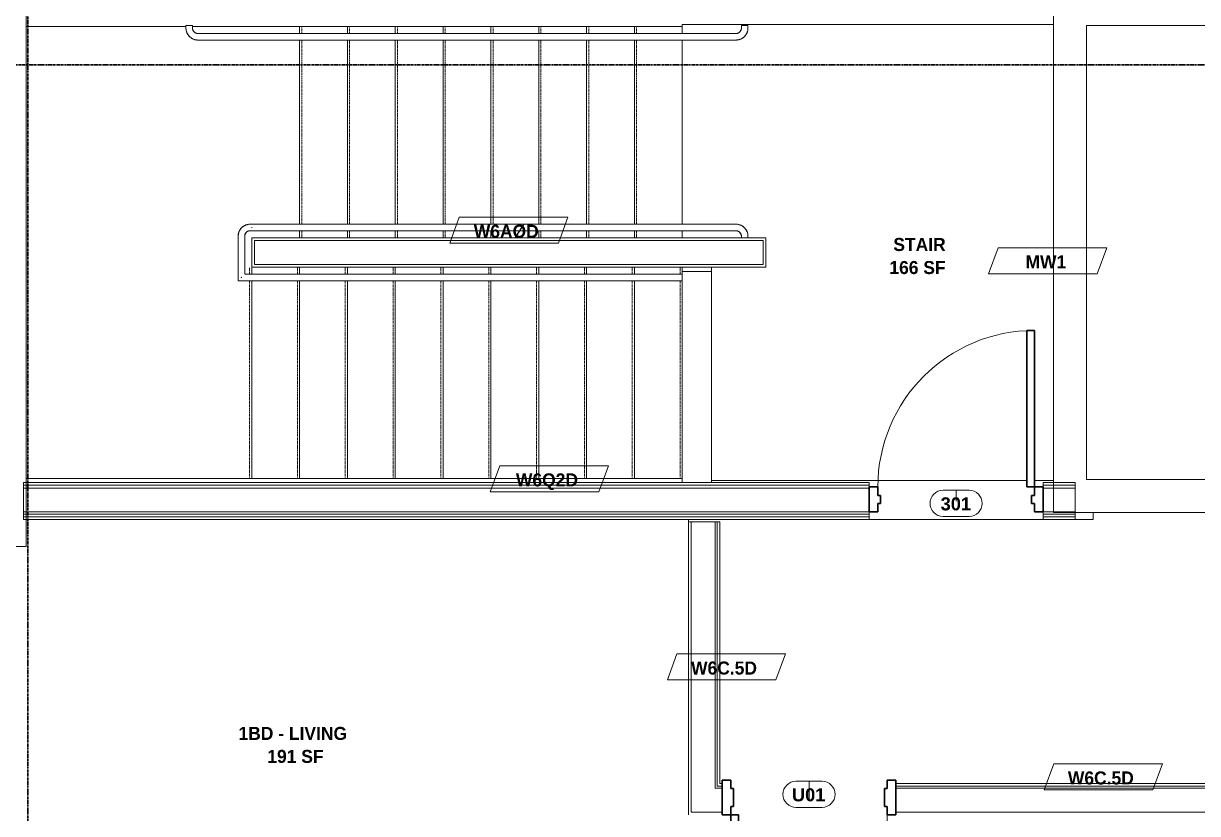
# Model space of a CAD drawing. Header units: inches. Extents: x -4058 to -1781, y 9814 to 12264.
# Drawn here: x -3823.8 to -3553.8, y 11362.9 to 11544.7 of the extents above; entities that cross this region are included whole.
import ezdxf

# ---------------------------------------------------------------- set-up
doc = ezdxf.new("R2010")
doc.units = ezdxf.units.IN
doc.header["$MEASUREMENT"] = 0
doc.linetypes.add('Grid Line 1_2_', pattern=[0.875, 0.5, -0.125, 0.125, -0.125])
doc.linetypes.add('Overhead 1_16_', pattern=[0.101562, 0.0625, -0.039062])
for name, color, linetype, lineweight in [('0-1', 7, 'Continuous', 5), ('0-2', 7, 'Continuous', 9), ('0-3', 8, 'Continuous', 9), ('A-AREA-IDEN', 2, 'Continuous', 9), ('A-DOOR-1', 7, 'Continuous', 9), ('A-DOOR-2', 10, 'Continuous', 30), ('A-DOOR-FRAM-2', 10, 'Continuous', 30), ('A-DOOR-IDEN', 31, 'Continuous', 9), ('A-FLOR-1', 7, 'Continuous', 9), ('A-FLOR-2', 192, 'Continuous', 9), ('A-FLOR-HRAL-1', 7, 'Continuous', 9), ('A-WALL-1', 7, 'Continuous', 9), ('A-WALL-2', 250, 'Continuous', 18), ('A-WALL-IDEN', 211, 'Continuous', 9), ('I-WALL-1', 7, 'Continuous', 9), ('Q-CASE-1', 7, 'Continuous', 9), ('S-GRID-1', 1, 'Grid Line 1_2_', 30), ('S-STRS-1', 7, 'Continuous', 9), ('S-STRS-2', 7, 'Overhead 1_16_', 9)]:
    doc.layers.add(name, color=color, linetype=linetype, lineweight=lineweight)
doc.styles.add('Arial_B', font='arialbd.ttf', dxfattribs={"height": 3})
doc.styles.add('Century Gothic_B', font='GOTHICB.TTF', dxfattribs={"height": 3})

# ---------------------------------------------------------------- blocks, each defined once
blk = doc.blocks.new('CTR - 1st Phase - Shell_rvt-1-UNITS PLANS - 3RD FLOOR')
at = {"layer": 'A-FLOR-1'}
for p, q in [((-3589.32, 11430.56), (-3629.32, 11430.56)), ((-3577.82, 11430.56), (-3581.95, 11430.56)), ((-3577.82, 11432.19), (-3577.82, 11430.56))]:
    blk.add_line(p, q, dxfattribs=at)
at = {"layer": 'A-WALL-1'}
for p, q in [((-3823.2, 11433.2), (-3823.2, 11548.78)), ((-3823.2, 11424.95), (-3823.2, 11433.2)), ((-3823.2, 11424.33), (-3823.2, 11424.95)), ((-3851.85, 11424.33), (-3823.2, 11424.33))]:
    blk.add_line(p, q, dxfattribs=at)
blk = doc.blocks.new('HOLLOW METAL - UNIT DOOR-2191978-UNITS PLANS - 3RD FLOOR')
at = {"layer": 'A-DOOR-1'}
blk.add_arc((18, 3.875), 36, 90, 180, dxfattribs=at)
at = {"layer": 'A-DOOR-2'}
for p, q in [((18, 39.875), (16.25, 39.875)), ((16.25, 39.875), (16.25, 3.875)), ((18, 3.875), (18, 39.875)), ((16.25, 3.875), (18, 3.875))]:
    blk.add_line(p, q, dxfattribs=at)
at = {"layer": 'A-DOOR-FRAM-2'}
for p, q in [((-18, 3.875), (-20, 3.875)), ((-20, 3.875), (-20, -4.125)), ((-18, 1.9375), (-18, 3.875)), ((18, 3.875), (18, 1.9375)), ((20, 3.875), (18, 3.875)), ((20, -4.125), (20, 3.875)), ((-17.375, 1.9375), (-18, 1.9375)), ((-17.375, -2.1875), (-17.375, 1.9375)), ((18, 1.9375), (17.375, 1.9375)), ((17.375, 1.9375), (17.375, -2.1875)), ((-18, -4.125), (-18, -2.1875)), ((-18, -2.1875), (-17.375, -2.1875)), ((17.375, -2.1875), (18, -2.1875)), ((18, -2.1875), (18, -4.125)), ((-20, -4.125), (-18, -4.125)), ((18, -4.125), (20, -4.125))]:
    blk.add_line(p, q, dxfattribs=at)
blk = doc.blocks.new('CTR - 1st Phase - Common Walls_rvt-1-UNITS PLANS - 3RD FLOOR')
at = {"layer": 'A-WALL-2'}
for p, q in [((-3670.27, 11369.86), (-3670.27, 11430.06)), ((-3664.77, 11369.86), (-3664.77, 11430.06)), ((-3664.27, 11369.86), (-3664.27, 11430.06)), ((-3670.27, 11369.24), (-3670.27, 11369.86)), ((-3670.27, 11368.74), (-3670.27, 11369.24)), ((-3670.27, 11363.24), (-3670.27, 11368.74)), ((-3664.77, 11369.24), (-3664.77, 11369.86)), ((-3664.77, 11369.24), (-3664.77, 11368.74)), ((-3664.77, 11368.74), (-3664.77, 11369.24)), ((-3663.15, 11368.74), (-3664.77, 11368.74)), ((-3664.27, 11369.86), (-3664.27, 11369.24)), ((-3664.27, 11369.24), (-3664.27, 11369.86)), ((-3663.15, 11369.24), (-3664.27, 11369.24)), ((-3542.04, 11369.24), (-3623.15, 11369.24)), ((-3542.04, 11368.74), (-3623.15, 11368.74)), ((-3663.15, 11363.24), (-3670.27, 11363.24)), ((-3486.67, 11363.24), (-3623.15, 11363.24))]:
    blk.add_line(p, q, dxfattribs=at)
at = {"layer": 'I-WALL-1'}
for p, q in [((-3670.9, 11430.06), (-3670.9, 11369.86)), ((-3663.65, 11430.06), (-3670.9, 11430.06)), ((-3663.65, 11369.86), (-3663.65, 11430.06)), ((-3670.9, 11369.86), (-3670.9, 11363.24)), ((-3663.15, 11369.86), (-3663.65, 11369.86)), ((-3542.47, 11369.86), (-3623.15, 11369.86)), ((-3670.9, 11363.24), (-3670.9, 11362.61))]:
    blk.add_line(p, q, dxfattribs=at)
at = {"layer": '0-3', "rotation": 180}
blk.add_blockref('HOLLOW METAL - UNIT DOOR-2191978-UNITS PLANS - 3RD FLOOR', (-3643.15, 11366.49), dxfattribs=at)
blk = doc.blocks.new('Top Rail Type - Top Rail_Internal_-2687278-UNITS PLANS - 3RD FLOOR')
at = {"layer": 'A-FLOR-HRAL-1'}
for p, q in [((-3771.3, 11498.5), (-3771.7, 11498.5)), ((-3759.93, 11498.5), (-3771.11, 11498.5)), ((-3672.41, 11498.5), (-3759.93, 11498.5)), ((-3659.95, 11498.5), (-3671.76, 11498.5)), ((-3774.45, 11495.75), (-3774.45, 11485.5)), ((-3772.95, 11487), (-3772.95, 11495.75)), ((-3771.7, 11497), (-3771.3, 11497)), ((-3771.11, 11497), (-3759.93, 11497)), ((-3759.93, 11497), (-3672.41, 11497)), ((-3671.76, 11497), (-3659.95, 11497)), ((-3658.7, 11495.75), (-3658.7, 11495.38)), ((-3657.2, 11495.38), (-3657.2, 11495.75)), ((-3771.88, 11487), (-3772.95, 11487)), ((-3672.32, 11487), (-3771.23, 11487)), ((-3774.45, 11485.5), (-3771.88, 11485.5)), ((-3771.23, 11485.5), (-3672.32, 11485.5))]:
    blk.add_line(p, q, dxfattribs=at)
at = {"layer": 'A-FLOR-HRAL-1', "flags": 128}
for points in [[(-3771.7, 11498.5), (-3771.81, 11498.5), (-3771.92, 11498.49), (-3772.03, 11498.48), (-3772.14, 11498.47), (-3772.25, 11498.45), (-3772.35, 11498.42), (-3772.46, 11498.39), (-3772.56, 11498.36), (-3772.67, 11498.33), (-3772.77, 11498.28), (-3772.87, 11498.24), (-3772.97, 11498.19), (-3773.07, 11498.14), (-3773.16, 11498.08), (-3773.25, 11498.02), (-3773.34, 11497.96), (-3773.43, 11497.89), (-3773.51, 11497.82), (-3773.59, 11497.75), (-3773.67, 11497.67), (-3773.75, 11497.59), (-3773.82, 11497.5), (-3773.89, 11497.42), (-3773.95, 11497.33), (-3774.01, 11497.24), (-3774.07, 11497.14), (-3774.12, 11497.05), (-3774.17, 11496.95), (-3774.22, 11496.85), (-3774.26, 11496.75), (-3774.3, 11496.65), (-3774.33, 11496.54), (-3774.36, 11496.43), (-3774.39, 11496.33), (-3774.41, 11496.22), (-3774.43, 11496.11), (-3774.44, 11496), (-3774.45, 11495.89), (-3774.45, 11495.78), (-3774.45, 11495.75)], [(-3671.76, 11498.5), (-3671.81, 11498.5), (-3671.86, 11498.5), (-3671.91, 11498.5), (-3671.96, 11498.5), (-3672.01, 11498.5), (-3672.06, 11498.5), (-3672.11, 11498.5), (-3672.16, 11498.5), (-3672.2, 11498.5), (-3672.25, 11498.5), (-3672.3, 11498.5), (-3672.34, 11498.5), (-3672.38, 11498.5), (-3672.41, 11498.5)], [(-3657.2, 11495.75), (-3657.2, 11495.86), (-3657.21, 11495.97), (-3657.22, 11496.08), (-3657.23, 11496.19), (-3657.25, 11496.3), (-3657.28, 11496.41), (-3657.31, 11496.51), (-3657.34, 11496.62), (-3657.38, 11496.72), (-3657.42, 11496.82), (-3657.46, 11496.92), (-3657.51, 11497.02), (-3657.56, 11497.12), (-3657.62, 11497.21), (-3657.68, 11497.3), (-3657.74, 11497.39), (-3657.81, 11497.48), (-3657.88, 11497.57), (-3657.96, 11497.65), (-3658.03, 11497.72), (-3658.11, 11497.8), (-3658.2, 11497.87), (-3658.28, 11497.94), (-3658.37, 11498), (-3658.46, 11498.07), (-3658.56, 11498.12), (-3658.65, 11498.18), (-3658.75, 11498.23), (-3658.85, 11498.27), (-3658.95, 11498.32), (-3659.06, 11498.35), (-3659.16, 11498.39), (-3659.27, 11498.42), (-3659.37, 11498.44), (-3659.48, 11498.46), (-3659.59, 11498.48), (-3659.7, 11498.49), (-3659.81, 11498.5), (-3659.92, 11498.5), (-3659.95, 11498.5)], [(-3772.95, 11495.75), (-3772.95, 11495.8), (-3772.94, 11495.85), (-3772.94, 11495.9), (-3772.93, 11495.95), (-3772.92, 11496), (-3772.91, 11496.05), (-3772.9, 11496.1), (-3772.89, 11496.15), (-3772.87, 11496.19), (-3772.85, 11496.24), (-3772.83, 11496.28), (-3772.81, 11496.33), (-3772.78, 11496.37), (-3772.76, 11496.42), (-3772.73, 11496.46), (-3772.7, 11496.5), (-3772.67, 11496.54), (-3772.64, 11496.58), (-3772.6, 11496.61), (-3772.57, 11496.65), (-3772.53, 11496.68), (-3772.5, 11496.72), (-3772.46, 11496.75), (-3772.42, 11496.78), (-3772.37, 11496.8), (-3772.33, 11496.83), (-3772.29, 11496.85), (-3772.24, 11496.88), (-3772.2, 11496.9), (-3772.15, 11496.92), (-3772.1, 11496.93), (-3772.06, 11496.95), (-3772.01, 11496.96), (-3771.96, 11496.97), (-3771.91, 11496.98), (-3771.86, 11496.99), (-3771.81, 11497), (-3771.76, 11497), (-3771.71, 11497), (-3771.7, 11497)], [(-3672.41, 11497), (-3672.37, 11497), (-3672.33, 11497), (-3672.28, 11497), (-3672.23, 11497), (-3672.19, 11497), (-3672.14, 11497), (-3672.09, 11497), (-3672.04, 11497), (-3672, 11497), (-3671.95, 11497), (-3671.9, 11497), (-3671.85, 11497), (-3671.8, 11497), (-3671.76, 11497)], [(-3659.95, 11497), (-3659.9, 11497), (-3659.85, 11497), (-3659.8, 11496.99), (-3659.75, 11496.99), (-3659.7, 11496.98), (-3659.65, 11496.97), (-3659.6, 11496.95), (-3659.56, 11496.94), (-3659.51, 11496.92), (-3659.46, 11496.9), (-3659.42, 11496.88), (-3659.37, 11496.86), (-3659.33, 11496.84), (-3659.28, 11496.81), (-3659.24, 11496.78), (-3659.2, 11496.75), (-3659.16, 11496.72), (-3659.12, 11496.69), (-3659.09, 11496.66), (-3659.05, 11496.62), (-3659.02, 11496.59), (-3658.99, 11496.55), (-3658.95, 11496.51), (-3658.92, 11496.47), (-3658.9, 11496.43), (-3658.87, 11496.38), (-3658.85, 11496.34), (-3658.82, 11496.3), (-3658.8, 11496.25), (-3658.78, 11496.2), (-3658.77, 11496.16), (-3658.75, 11496.11), (-3658.74, 11496.06), (-3658.73, 11496.01), (-3658.72, 11495.96), (-3658.71, 11495.91), (-3658.7, 11495.87), (-3658.7, 11495.82), (-3658.7, 11495.77), (-3658.7, 11495.75)], [(-3771.23, 11487), (-3771.28, 11487), (-3771.32, 11487), (-3771.37, 11487), (-3771.41, 11487), (-3771.46, 11487), (-3771.51, 11487), (-3771.56, 11487), (-3771.6, 11487), (-3771.65, 11487), (-3771.7, 11487), (-3771.75, 11487), (-3771.8, 11487), (-3771.85, 11487), (-3771.88, 11487)], [(-3771.88, 11485.5), (-3771.83, 11485.5), (-3771.78, 11485.5), (-3771.73, 11485.5), (-3771.69, 11485.5), (-3771.64, 11485.5), (-3771.59, 11485.5), (-3771.54, 11485.5), (-3771.49, 11485.5), (-3771.44, 11485.5), (-3771.4, 11485.5), (-3771.35, 11485.5), (-3771.31, 11485.5), (-3771.26, 11485.5), (-3771.23, 11485.5)]]:
    blk.add_lwpolyline(points, dxfattribs=at)
at = {"layer": 'A-FLOR-HRAL-1'}
blk.add_open_spline([(-3771.32, 11497.67), (-3771.32, 11497.7), (-3771.32, 11497.75), (-3771.32, 11497.8), (-3771.32, 11497.83)], degree=3, dxfattribs=at)
blk.add_open_spline([(-3773.61, 11486.34), (-3773.62, 11486.33), (-3773.65, 11486.3), (-3773.7, 11486.25), (-3773.75, 11486.2), (-3773.78, 11486.17), (-3773.79, 11486.16)], degree=3, knots=[0.46086968, 0.46086968, 0.46086968, 0.46086968, 0.47916667, 0.5, 0.52083333, 0.53913032, 0.53913032, 0.53913032, 0.53913032], dxfattribs=at)
blk = doc.blocks.new('Top Rail Type - Top Rail_Internal_-V3-UNITS PLANS - 3RD FLOOR')
at = {"layer": 'A-FLOR-HRAL-1'}
for p, q in [((-3771.7, 11498.5), (-3771.32, 11498.5)), ((-3771.32, 11498.5), (-3672.8, 11498.5)), ((-3672.8, 11498.5), (-3671.76, 11498.5)), ((-3671.76, 11498.5), (-3659.95, 11498.5)), ((-3774.45, 11485.5), (-3774.45, 11495.75)), ((-3772.95, 11487), (-3772.95, 11495.75)), ((-3771.7, 11497), (-3771.32, 11497)), ((-3771.32, 11497), (-3672.8, 11497)), ((-3672.8, 11497), (-3671.76, 11497)), ((-3671.76, 11497), (-3659.95, 11497)), ((-3658.7, 11495.75), (-3658.7, 11495.38)), ((-3657.2, 11495.75), (-3657.2, 11495.38)), ((-3771.88, 11487), (-3772.95, 11487)), ((-3770.84, 11487), (-3771.88, 11487)), ((-3672.32, 11487), (-3770.84, 11487)), ((-3771.88, 11485.5), (-3774.45, 11485.5)), ((-3770.84, 11485.5), (-3771.88, 11485.5)), ((-3672.32, 11485.5), (-3770.84, 11485.5))]:
    blk.add_line(p, q, dxfattribs=at)
for centre, radius, start, end in [((-3771.7, 11495.75), 2.75, 90, 180), ((-3659.95, 11495.75), 2.75, 0, 90), ((-3771.7, 11495.75), 1.25, 90, 180), ((-3659.95, 11495.75), 1.25, 0, 90)]:
    blk.add_arc(centre, radius, start, end, dxfattribs=at)
blk = doc.blocks.new('Top Rail Type - Top Rail_Internal_-2687280-UNITS PLANS - 3RD FLOOR')
at = {"layer": 'A-FLOR-HRAL-1'}
for p, q in [((-3786.45, 11544.25), (-3786.45, 11543.63)), ((-3785.79, 11544.25), (-3785.61, 11544.25)), ((-3784.95, 11543.63), (-3784.95, 11544.25)), ((-3658.7, 11544.25), (-3658.7, 11543.63)), ((-3658.04, 11544.25), (-3657.86, 11544.25)), ((-3657.2, 11543.63), (-3657.2, 11544.25)), ((-3771.88, 11542.38), (-3783.7, 11542.38)), ((-3783.7, 11540.88), (-3771.88, 11540.88)), ((-3759.93, 11542.38), (-3770.45, 11542.38)), ((-3770.45, 11540.88), (-3759.93, 11540.88)), ((-3672.41, 11542.38), (-3759.93, 11542.38)), ((-3759.93, 11540.88), (-3672.41, 11540.88)), ((-3659.95, 11542.38), (-3671.76, 11542.38)), ((-3671.76, 11540.88), (-3659.95, 11540.88))]:
    blk.add_line(p, q, dxfattribs=at)
at = {"layer": 'A-FLOR-HRAL-1', "flags": 128}
for points in [[(-3786.45, 11543.63), (-3786.45, 11543.52), (-3786.44, 11543.41), (-3786.43, 11543.3), (-3786.41, 11543.19), (-3786.39, 11543.08), (-3786.37, 11542.97), (-3786.34, 11542.87), (-3786.31, 11542.76), (-3786.27, 11542.66), (-3786.23, 11542.56), (-3786.19, 11542.46), (-3786.14, 11542.36), (-3786.09, 11542.26), (-3786.03, 11542.17), (-3785.97, 11542.07), (-3785.9, 11541.98), (-3785.84, 11541.9), (-3785.77, 11541.81), (-3785.69, 11541.73), (-3785.61, 11541.65), (-3785.53, 11541.58), (-3785.45, 11541.51), (-3785.36, 11541.44), (-3785.28, 11541.37), (-3785.18, 11541.31), (-3785.09, 11541.26), (-3784.99, 11541.2), (-3784.9, 11541.15), (-3784.8, 11541.11), (-3784.7, 11541.06), (-3784.59, 11541.03), (-3784.49, 11540.99), (-3784.38, 11540.96), (-3784.27, 11540.94), (-3784.17, 11540.92), (-3784.06, 11540.9), (-3783.95, 11540.89), (-3783.84, 11540.88), (-3783.73, 11540.88), (-3783.7, 11540.88)], [(-3783.7, 11542.38), (-3783.75, 11542.38), (-3783.8, 11542.38), (-3783.85, 11542.39), (-3783.9, 11542.39), (-3783.95, 11542.4), (-3784, 11542.41), (-3784.04, 11542.43), (-3784.09, 11542.44), (-3784.14, 11542.46), (-3784.19, 11542.48), (-3784.23, 11542.5), (-3784.28, 11542.52), (-3784.32, 11542.54), (-3784.36, 11542.57), (-3784.4, 11542.6), (-3784.45, 11542.62), (-3784.48, 11542.65), (-3784.52, 11542.69), (-3784.56, 11542.72), (-3784.6, 11542.76), (-3784.63, 11542.79), (-3784.66, 11542.83), (-3784.69, 11542.87), (-3784.72, 11542.91), (-3784.75, 11542.95), (-3784.78, 11542.99), (-3784.8, 11543.04), (-3784.82, 11543.08), (-3784.84, 11543.13), (-3784.86, 11543.17), (-3784.88, 11543.22), (-3784.9, 11543.27), (-3784.91, 11543.32), (-3784.92, 11543.37), (-3784.93, 11543.41), (-3784.94, 11543.46), (-3784.94, 11543.51), (-3784.95, 11543.56), (-3784.95, 11543.61), (-3784.95, 11543.63)], [(-3659.95, 11540.88), (-3659.84, 11540.88), (-3659.73, 11540.89), (-3659.62, 11540.9), (-3659.51, 11540.91), (-3659.4, 11540.93), (-3659.3, 11540.96), (-3659.19, 11540.98), (-3659.08, 11541.02), (-3658.98, 11541.05), (-3658.88, 11541.09), (-3658.78, 11541.14), (-3658.68, 11541.19), (-3658.58, 11541.24), (-3658.49, 11541.3), (-3658.4, 11541.36), (-3658.31, 11541.42), (-3658.22, 11541.49), (-3658.14, 11541.56), (-3658.05, 11541.63), (-3657.98, 11541.71), (-3657.9, 11541.79), (-3657.83, 11541.87), (-3657.76, 11541.96), (-3657.7, 11542.05), (-3657.63, 11542.14), (-3657.58, 11542.23), (-3657.52, 11542.33), (-3657.47, 11542.43), (-3657.43, 11542.53), (-3657.39, 11542.63), (-3657.35, 11542.73), (-3657.31, 11542.84), (-3657.28, 11542.94), (-3657.26, 11543.05), (-3657.24, 11543.16), (-3657.22, 11543.27), (-3657.21, 11543.38), (-3657.2, 11543.49), (-3657.2, 11543.6), (-3657.2, 11543.63)], [(-3658.7, 11543.63), (-3658.7, 11543.58), (-3658.7, 11543.53), (-3658.71, 11543.48), (-3658.71, 11543.43), (-3658.72, 11543.38), (-3658.73, 11543.33), (-3658.75, 11543.28), (-3658.76, 11543.23), (-3658.78, 11543.19), (-3658.8, 11543.14), (-3658.82, 11543.09), (-3658.84, 11543.05), (-3658.86, 11543.01), (-3658.89, 11542.96), (-3658.92, 11542.92), (-3658.95, 11542.88), (-3658.98, 11542.84), (-3659.01, 11542.8), (-3659.04, 11542.77), (-3659.08, 11542.73), (-3659.11, 11542.7), (-3659.15, 11542.66), (-3659.19, 11542.63), (-3659.23, 11542.6), (-3659.27, 11542.58), (-3659.32, 11542.55), (-3659.36, 11542.52), (-3659.4, 11542.5), (-3659.45, 11542.48), (-3659.5, 11542.46), (-3659.54, 11542.44), (-3659.59, 11542.43), (-3659.64, 11542.42), (-3659.69, 11542.4), (-3659.74, 11542.4), (-3659.79, 11542.39), (-3659.84, 11542.38), (-3659.89, 11542.38), (-3659.94, 11542.38), (-3659.95, 11542.38)], [(-3771.88, 11542.38), (-3771.77, 11542.38), (-3771.66, 11542.38), (-3771.56, 11542.38), (-3771.45, 11542.38), (-3771.34, 11542.38), (-3771.23, 11542.38), (-3771.12, 11542.38), (-3771.02, 11542.38), (-3770.92, 11542.38), (-3770.81, 11542.38), (-3770.71, 11542.38), (-3770.61, 11542.38), (-3770.52, 11542.38), (-3770.45, 11542.38)], [(-3770.45, 11540.88), (-3770.55, 11540.88), (-3770.65, 11540.88), (-3770.75, 11540.88), (-3770.85, 11540.88), (-3770.95, 11540.88), (-3771.05, 11540.88), (-3771.16, 11540.88), (-3771.27, 11540.88), (-3771.37, 11540.88), (-3771.48, 11540.88), (-3771.59, 11540.88), (-3771.7, 11540.88), (-3771.81, 11540.88), (-3771.88, 11540.88)], [(-3671.76, 11542.38), (-3671.81, 11542.38), (-3671.86, 11542.38), (-3671.91, 11542.38), (-3671.96, 11542.38), (-3672.01, 11542.38), (-3672.06, 11542.38), (-3672.11, 11542.38), (-3672.16, 11542.38), (-3672.2, 11542.38), (-3672.25, 11542.38), (-3672.3, 11542.38), (-3672.34, 11542.38), (-3672.38, 11542.38), (-3672.41, 11542.38)], [(-3672.41, 11540.88), (-3672.37, 11540.88), (-3672.33, 11540.88), (-3672.28, 11540.88), (-3672.23, 11540.88), (-3672.19, 11540.88), (-3672.14, 11540.88), (-3672.09, 11540.88), (-3672.04, 11540.88), (-3672, 11540.88), (-3671.95, 11540.88), (-3671.9, 11540.88), (-3671.85, 11540.88), (-3671.8, 11540.88), (-3671.76, 11540.88)]]:
    blk.add_lwpolyline(points, dxfattribs=at)
blk = doc.blocks.new('Top Rail Type - Top Rail_Internal_-V6-UNITS PLANS - 3RD FLOOR')
at = {"layer": 'A-FLOR-HRAL-1'}
for p, q in [((-3784.95, 11544.25), (-3786.45, 11544.25)), ((-3786.45, 11544.25), (-3786.45, 11543.63)), ((-3784.95, 11544.25), (-3784.95, 11543.63)), ((-3658.7, 11544.25), (-3657.2, 11544.25)), ((-3658.7, 11543.63), (-3658.7, 11544.25)), ((-3657.2, 11543.63), (-3657.2, 11544.25)), ((-3783.7, 11542.38), (-3771.88, 11542.38)), ((-3783.7, 11540.88), (-3771.88, 11540.88)), ((-3771.88, 11542.38), (-3770.84, 11542.38)), ((-3771.88, 11540.88), (-3770.84, 11540.88)), ((-3770.84, 11542.38), (-3672.8, 11542.38)), ((-3770.84, 11540.88), (-3672.8, 11540.88)), ((-3672.8, 11542.38), (-3671.76, 11542.38)), ((-3672.8, 11540.88), (-3671.76, 11540.88)), ((-3671.76, 11542.38), (-3659.95, 11542.38)), ((-3671.76, 11540.88), (-3659.95, 11540.88))]:
    blk.add_line(p, q, dxfattribs=at)
for centre, radius, start, end in [((-3783.7, 11543.63), 2.75, 180, 270), ((-3783.7, 11543.63), 1.25, 180, 270), ((-3659.95, 11543.63), 2.75, 270, 0), ((-3659.95, 11543.63), 1.25, 270, 0)]:
    blk.add_arc(centre, radius, start, end, dxfattribs=at)
blk = doc.blocks.new('top of stairs parapet wall2 - top of stairs parapet wall-2386922-UNITS PLANS - 3RD FLOOR')
at = {"layer": 'Q-CASE-1'}
for p, q in [((-2583.7, 10168.59), (-2632.25, 10168.59)), ((-2583.7, 10161.84), (-2583.7, 10168.59)), ((-2632.25, 10161.84), (-2583.7, 10161.84))]:
    blk.add_line(p, q, dxfattribs=at)
blk = doc.blocks.new('HOLLOW METAL - STAIR DOOR 3-0 x 6-8-2686441-UNITS PLANS - 3RD FLOOR')
at = {"layer": 'A-DOOR-1'}
blk.add_arc((18, 3.5), 36, 90, 180, dxfattribs=at)
at = {"layer": 'A-DOOR-2'}
for p, q in [((18, 39.5), (16.25, 39.5)), ((16.25, 39.5), (16.25, 3.5)), ((18, 3.5), (18, 39.5)), ((16.25, 3.5), (18, 3.5))]:
    blk.add_line(p, q, dxfattribs=at)
at = {"layer": 'A-DOOR-FRAM-2'}
for p, q in [((-18, 3.5), (-20, 3.5)), ((-20, 3.5), (-20, -2.25)), ((-18, 1.5625), (-18, 3.5)), ((18, 3.5), (18, 1.5625)), ((20, 3.5), (18, 3.5)), ((20, -2.25), (20, 3.5)), ((-17.375, 1.5625), (-18, 1.5625)), ((-17.375, -0.3125), (-17.375, 1.5625)), ((18, 1.5625), (17.375, 1.5625)), ((17.375, 1.5625), (17.375, -0.3125)), ((-20, -2.25), (-18, -2.25)), ((-18, -2.25), (-18, -0.3125)), ((-18, -0.3125), (-17.375, -0.3125)), ((17.375, -0.3125), (18, -0.3125)), ((18, -0.3125), (18, -2.25)), ((18, -2.25), (20, -2.25))]:
    blk.add_line(p, q, dxfattribs=at)
blk = doc.blocks.new('CTR - 1st Phase -Stairs _ Elevators_rvt-1-UNITS PLANS - 3RD FLOOR')
at = {"layer": 'A-FLOR-1'}
for p, q in [((-3586.95, 11544.44), (-3672.32, 11544.44)), ((-3672.32, 11544.44), (-3672.32, 11542.38)), ((-3672.32, 11540.88), (-3672.32, 11498.5)), ((-3672.32, 11497), (-3672.32, 11495.38)), ((-3665.57, 11439.56), (-3593.07, 11439.56)), ((-3591.32, 11439.56), (-3586.95, 11439.56))]:
    blk.add_line(p, q, dxfattribs=at)
at = {"layer": 'A-WALL-2'}
for p, q in [((-3770.7, 11494.75), (-3770.7, 11489.25)), ((-3653.7, 11494.75), (-3770.7, 11494.75)), ((-3653.7, 11489.25), (-3653.7, 11494.75)), ((-3653.7, 11489.25), (-3770.7, 11489.25)), ((-3629.32, 11438.44), (-3823.82, 11438.44)), ((-3581.95, 11438.44), (-3589.32, 11438.44)), ((-3629.32, 11437.81), (-3823.82, 11437.81)), ((-3581.95, 11437.81), (-3589.32, 11437.81)), ((-3629.32, 11432.31), (-3823.82, 11432.31)), ((-3629.32, 11431.81), (-3823.82, 11431.81)), ((-3629.32, 11431.19), (-3823.82, 11431.19)), ((-3581.95, 11432.31), (-3589.32, 11432.31)), ((-3581.95, 11431.81), (-3589.32, 11431.81)), ((-3581.95, 11431.19), (-3589.32, 11431.19))]:
    blk.add_line(p, q, dxfattribs=at)
at = {"layer": 'I-WALL-1'}
for p, q in [((-3653.07, 11495.38), (-3771.32, 11495.38)), ((-3771.32, 11495.38), (-3771.32, 11494.75)), ((-3653.07, 11494.75), (-3653.07, 11495.38)), ((-3771.32, 11494.75), (-3771.32, 11489.25)), ((-3653.07, 11489.25), (-3653.07, 11494.75)), ((-3771.32, 11489.25), (-3771.32, 11488.63)), ((-3771.32, 11488.63), (-3653.07, 11488.63)), ((-3672.32, 11487.61), (-3672.32, 11488.63)), ((-3665.57, 11488.63), (-3665.57, 11487.61)), ((-3653.07, 11488.63), (-3653.07, 11489.25)), ((-3629.32, 11439.06), (-3823.82, 11439.06)), ((-3823.82, 11439.06), (-3823.82, 11430.56)), ((-3629.32, 11438.06), (-3629.32, 11439.06)), ((-3581.95, 11439.06), (-3589.32, 11439.06)), ((-3589.32, 11439.06), (-3589.32, 11438.06)), ((-3581.95, 11430.56), (-3581.95, 11439.06)), ((-3823.82, 11430.56), (-3629.32, 11430.56)), ((-3629.32, 11430.56), (-3629.32, 11432.31)), ((-3589.32, 11432.31), (-3589.32, 11430.56)), ((-3589.32, 11430.56), (-3581.95, 11430.56))]:
    blk.add_line(p, q, dxfattribs=at)
at = {"layer": 'S-STRS-1'}
for p, q in [((-3786.45, 11544), (-3823.2, 11544)), ((-3760.32, 11544), (-3784.95, 11544)), ((-3760.32, 11544), (-3760.32, 11542.38)), ((-3760.32, 11544), (-3749.32, 11544)), ((-3749.32, 11544), (-3738.32, 11544)), ((-3749.32, 11544), (-3749.32, 11542.38)), ((-3738.32, 11544), (-3727.32, 11544)), ((-3738.32, 11544), (-3738.32, 11542.38)), ((-3727.32, 11544), (-3716.32, 11544)), ((-3727.32, 11544), (-3727.32, 11542.38)), ((-3716.32, 11544), (-3705.32, 11544)), ((-3716.32, 11544), (-3716.32, 11542.38)), ((-3705.32, 11544), (-3694.32, 11544)), ((-3705.32, 11544), (-3705.32, 11542.38)), ((-3694.32, 11544), (-3683.32, 11544)), ((-3694.32, 11544), (-3694.32, 11542.38)), ((-3683.32, 11544), (-3672.32, 11544)), ((-3683.32, 11544), (-3683.32, 11542.38)), ((-3760.32, 11540.88), (-3760.32, 11498.5)), ((-3749.32, 11540.88), (-3749.32, 11498.5)), ((-3738.32, 11540.88), (-3738.32, 11498.5)), ((-3727.32, 11540.88), (-3727.32, 11498.5)), ((-3716.32, 11540.88), (-3716.32, 11498.5)), ((-3705.32, 11540.88), (-3705.32, 11498.5)), ((-3694.32, 11540.88), (-3694.32, 11498.5)), ((-3683.32, 11540.88), (-3683.32, 11498.5)), ((-3760.32, 11497), (-3760.32, 11495.38)), ((-3749.32, 11497), (-3749.32, 11495.38)), ((-3738.32, 11497), (-3738.32, 11495.38)), ((-3727.32, 11497), (-3727.32, 11495.38)), ((-3716.32, 11497), (-3716.32, 11495.38)), ((-3705.32, 11497), (-3705.32, 11495.38)), ((-3694.32, 11497), (-3694.32, 11495.38)), ((-3683.32, 11497), (-3683.32, 11495.38)), ((-3771.32, 11487), (-3771.32, 11488.63)), ((-3760.32, 11487), (-3760.32, 11488.63)), ((-3749.32, 11487), (-3749.32, 11488.63)), ((-3738.32, 11487), (-3738.32, 11488.63)), ((-3727.32, 11487), (-3727.32, 11488.63)), ((-3716.32, 11487), (-3716.32, 11488.63)), ((-3705.32, 11487), (-3705.32, 11488.63)), ((-3694.32, 11487), (-3694.32, 11488.63)), ((-3683.32, 11487), (-3683.32, 11488.63)), ((-3771.32, 11440), (-3771.32, 11485.5)), ((-3760.32, 11440), (-3760.32, 11485.5)), ((-3749.32, 11440), (-3749.32, 11485.5)), ((-3738.32, 11440), (-3738.32, 11485.5)), ((-3727.32, 11440), (-3727.32, 11485.5)), ((-3716.32, 11440), (-3716.32, 11485.5)), ((-3705.32, 11440), (-3705.32, 11485.5)), ((-3694.32, 11440), (-3694.32, 11485.5)), ((-3683.32, 11440), (-3683.32, 11485.5)), ((-3823.2, 11440), (-3771.32, 11440)), ((-3760.32, 11440), (-3771.32, 11440)), ((-3749.32, 11440), (-3760.32, 11440)), ((-3738.32, 11440), (-3749.32, 11440)), ((-3727.32, 11440), (-3738.32, 11440)), ((-3716.32, 11440), (-3727.32, 11440)), ((-3705.32, 11440), (-3716.32, 11440)), ((-3694.32, 11440), (-3705.32, 11440)), ((-3683.32, 11440), (-3694.32, 11440)), ((-3672.32, 11440), (-3683.32, 11440))]:
    blk.add_line(p, q, dxfattribs=at)
at = {"layer": 'S-STRS-2'}
for p, q in [((-3759.82, 11544), (-3759.82, 11542.38)), ((-3748.82, 11544), (-3748.82, 11542.38)), ((-3737.82, 11544), (-3737.82, 11542.38)), ((-3726.82, 11544), (-3726.82, 11542.38)), ((-3715.82, 11544), (-3715.82, 11542.38)), ((-3704.82, 11544), (-3704.82, 11542.38)), ((-3693.82, 11544), (-3693.82, 11542.38)), ((-3682.82, 11544), (-3682.82, 11542.38)), ((-3759.82, 11540.88), (-3759.82, 11498.5)), ((-3748.82, 11540.88), (-3748.82, 11498.5)), ((-3737.82, 11540.88), (-3737.82, 11498.5)), ((-3726.82, 11540.88), (-3726.82, 11498.5)), ((-3715.82, 11540.88), (-3715.82, 11498.5)), ((-3704.82, 11540.88), (-3704.82, 11498.5)), ((-3693.82, 11540.88), (-3693.82, 11498.5)), ((-3682.82, 11540.88), (-3682.82, 11498.5)), ((-3759.82, 11497), (-3759.82, 11495.38)), ((-3748.82, 11497), (-3748.82, 11495.38)), ((-3737.82, 11497), (-3737.82, 11495.38)), ((-3726.82, 11497), (-3726.82, 11495.38)), ((-3715.82, 11497), (-3715.82, 11495.38)), ((-3704.82, 11497), (-3704.82, 11495.38)), ((-3693.82, 11497), (-3693.82, 11495.38)), ((-3682.82, 11497), (-3682.82, 11495.38)), ((-3771.82, 11487), (-3771.82, 11488.63)), ((-3760.82, 11487), (-3760.82, 11488.63)), ((-3749.82, 11487), (-3749.82, 11488.63)), ((-3738.82, 11487), (-3738.82, 11488.63)), ((-3727.82, 11487), (-3727.82, 11488.63)), ((-3716.82, 11487), (-3716.82, 11488.63)), ((-3705.82, 11487), (-3705.82, 11488.63)), ((-3694.82, 11487), (-3694.82, 11488.63)), ((-3683.82, 11487), (-3683.82, 11488.63)), ((-3672.82, 11487), (-3672.82, 11488.63)), ((-3771.82, 11440), (-3771.82, 11485.5)), ((-3760.82, 11440), (-3760.82, 11485.5)), ((-3749.82, 11440), (-3749.82, 11485.5)), ((-3738.82, 11440), (-3738.82, 11485.5)), ((-3727.82, 11440), (-3727.82, 11485.5)), ((-3716.82, 11440), (-3716.82, 11485.5)), ((-3705.82, 11440), (-3705.82, 11485.5)), ((-3694.82, 11440), (-3694.82, 11485.5)), ((-3683.82, 11440), (-3683.82, 11485.5)), ((-3672.82, 11440), (-3672.82, 11485.5))]:
    blk.add_line(p, q, dxfattribs=at)
at = {"layer": '0-2'}
for name, p in [('Top Rail Type - Top Rail_Internal_-2687280-UNITS PLANS - 3RD FLOOR', (0, 0)), ('Top Rail Type - Top Rail_Internal_-V6-UNITS PLANS - 3RD FLOOR', (0, 0)), ('Top Rail Type - Top Rail_Internal_-2687278-UNITS PLANS - 3RD FLOOR', (0, 0)), ('Top Rail Type - Top Rail_Internal_-V3-UNITS PLANS - 3RD FLOOR', (0, 0)), ('HOLLOW METAL - STAIR DOOR 3-0 x 6-8-2686441-UNITS PLANS - 3RD FLOOR', (-3609.32, 11434.56))]:
    blk.add_blockref(name, p, dxfattribs=at)
at = {"layer": '0-2', "rotation": 90}
blk.add_blockref('top of stairs parapet wall2 - top of stairs parapet wall-2386922-UNITS PLANS - 3RD FLOOR', (6496.27, 14071.31), dxfattribs=at)
blk = doc.blocks.new('CTR - 1st Phase - Structure_rvt-1-UNITS PLANS - 3RD FLOOR')
at = {"layer": 'A-WALL-1'}
for p, q in [((-3586.95, 11551.81), (-3586.95, 11544.19)), ((-3586.95, 11544.19), (-3586.95, 11432.19)), ((-3579.32, 11439.81), (-3579.32, 11544.19)), ((-3579.32, 11544.19), (-3495.32, 11544.19)), ((-3495.32, 11439.81), (-3579.32, 11439.81)), ((-3586.95, 11432.19), (-3579.32, 11432.19)), ((-3579.32, 11432.19), (-3495.32, 11432.19))]:
    blk.add_line(p, q, dxfattribs=at)
at = {"layer": 'S-GRID-1'}
for p, q in [((-3822.82, 9814.03), (-3822.82, 12247.5)), ((-1781.27, 11535.19), (-4041.78, 11535.19))]:
    blk.add_line(p, q, dxfattribs=at)
blk = doc.blocks.new('Wall Tag - Arch Wall-3956453-UNITS PLANS - 3RD FLOOR')
at = {"layer": 'A-WALL-IDEN'}
for p, q in [((-0.3561, 0.0937), (-0.4244, -0.0937)), ((0.4244, 0.0937), (-0.3561, 0.0937)), ((0.3561, -0.0937), (0.4244, 0.0937)), ((-0.4244, -0.0937), (0.3561, -0.0937))]:
    blk.add_line(p, q, dxfattribs=at)
blk = doc.blocks.new('Door Tag - Mark - Instance-4122133-UNITS PLANS - 3RD FLOOR')
at = {"layer": 'A-DOOR-IDEN'}
for p, q in [((0.09375, 0.09375), (-0.09375, 0.09375)), ((-0.09375, -0.09375), (0.09375, -0.09375))]:
    blk.add_line(p, q, dxfattribs=at)
for centre, start, end in [((-0.09375, 0), 90, 270), ((0.09375, 0), 270, 90)]:
    blk.add_arc(centre, 0.09375, start, end, dxfattribs=at)
blk = doc.blocks.new('Door Tag - Type Mark-2601225-UNITS PLANS - 3RD FLOOR')
at = {"layer": 'A-DOOR-IDEN'}
for p, q in [((0.09375, 0.09375), (-0.09375, 0.09375)), ((-0.09375, -0.09375), (0.09375, -0.09375))]:
    blk.add_line(p, q, dxfattribs=at)
for centre, start, end in [((-0.09375, 0), 90, 270), ((0.09375, 0), 270, 90)]:
    blk.add_arc(centre, 0.09375, start, end, dxfattribs=at)

msp = doc.modelspace()

# ---------------------------------------------------------------- linework, layer by layer
at = {"layer": 'A-DOOR-IDEN'}
for p, q in [((-3609.32, 11434.81), (-3609.32, 11437.29)), ((-3643.15, 11366.24), (-3643.15, 11370.35))]:
    msp.add_line(p, q, dxfattribs=at)
at = {"layer": 'A-FLOR-2'}
msp.add_line((-3670.9, 11430.06), (-3670.9, 11430.56), dxfattribs=at)

# ---------------------------------------------------------------- block references
at = {"layer": '0-1'}
for name in ['CTR - 1st Phase - Structure_rvt-1-UNITS PLANS - 3RD FLOOR', 'CTR - 1st Phase - Shell_rvt-1-UNITS PLANS - 3RD FLOOR', 'CTR - 1st Phase - Common Walls_rvt-1-UNITS PLANS - 3RD FLOOR', 'CTR - 1st Phase -Stairs _ Elevators_rvt-1-UNITS PLANS - 3RD FLOOR']:
    msp.add_blockref(name, (0, 0), dxfattribs=at)
at = {"layer": 'A-DOOR-IDEN', "xscale": 31.99999999999999, "yscale": 31.99999999999999, "zscale": 31.99999999999999}
for name, p in [('Door Tag - Mark - Instance-4122133-UNITS PLANS - 3RD FLOOR', (-3609.32, 11434.29)), ('Door Tag - Type Mark-2601225-UNITS PLANS - 3RD FLOOR', (-3643.15, 11367.35))]:
    msp.add_blockref(name, p, dxfattribs=at)
at = {"layer": 'A-WALL-IDEN', "xscale": 31.99999999999999, "yscale": 31.99999999999999, "zscale": 31.99999999999999}
for p in [(-3712.2, 11497.13), (-3588.26, 11490.1), (-3702.89, 11439.94), (-3662.15, 11396.65), (-3575.47, 11371.37)]:
    msp.add_blockref('Wall Tag - Arch Wall-3956453-UNITS PLANS - 3RD FLOOR', p, dxfattribs=at)

# ---------------------------------------------------------------- texts
at = {"layer": 'A-AREA-IDEN', "char_height": 3, "attachment_point": 1, "style": 'Century Gothic_B'}
for s, insert, width in [('STAIR', (-3623.76, 11495.34), 13.13), ('166 SF', (-3624.67, 11490.04), 15.352), ('1BD - LIVING', (-3774.37, 11382.86), 31.411), ('191 SF', (-3767.74, 11377.57), 15.352)]:
    msp.add_mtext(s, dxfattribs=dict(at, insert=insert, width=width))
at = {"layer": 'A-DOOR-IDEN', "char_height": 3, "attachment_point": 1, "style": 'Arial_B'}
for s, insert, width in [('301', (-3612.88, 11435.67), 8.484), ('U01', (-3647.08, 11368.73), 9.393)]:
    msp.add_mtext(s, dxfattribs=dict(at, insert=insert, width=width))
at = {"layer": 'A-WALL-IDEN', "char_height": 3, "attachment_point": 1, "style": 'Century Gothic_B'}
for s, insert, width in [('W6AØD', (-3720.25, 11498.38), 19.392), ('MW1', (-3593.36, 11491.34), 12.221), ('W6Q2D', (-3710.56, 11441.19), 18.483), ('W6C.5D', (-3670.28, 11397.9), 19.594), ('W6C.5D', (-3583.61, 11372.61), 19.594)]:
    msp.add_mtext(s, dxfattribs=dict(at, insert=insert, width=width))

doc.saveas('drawing.dxf')
